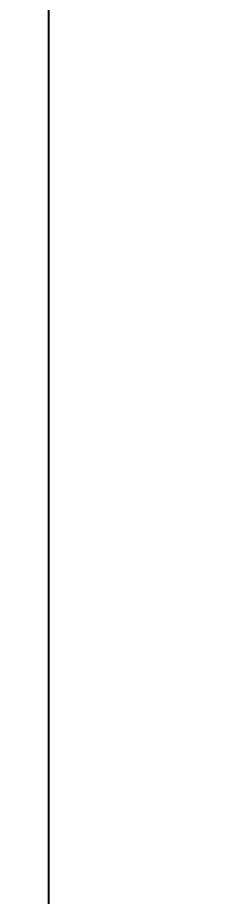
# Model space of a CAD drawing. Extents: x 8819 to 9239, y -18069 to -17475.
# Drawn here: x 9035.47 to 9039.08, y -17621.58 to -17605.29 of the extents above; entities that cross this region are included whole.
import ezdxf

# ---------------------------------------------------------------- set-up
doc = ezdxf.new("R2010")
doc.units = 0
doc.header["$MEASUREMENT"] = 0
doc.layers.get('DEFPOINTS').update_dxf_attribs({"linetype": 'CONTINUOUS'})
doc.layers.add('5', color=2, linetype='CONTINUOUS', lineweight=9)
doc.styles.get("Standard").update_dxf_attribs({"font": 'Gulim.ttf'})
doc.dimstyles.new('STANDARD$0', dxfattribs={"dimtxt": 3.5, "dimasz": 2.5, "dimexe": 0.7, "dimexo": 0.7, "dimgap": 0.5, "dimtad": 3, "dimdec": 4, "dimdsep": 46, "dimtxsty": 'Standard', "dimcen": 0, "dimclrd": 2, "dimclre": 2, "dimclrt": 4, "dimadec": 0, "dimazin": 0, "dimtp": 0.2, "dimtm": 0.1, "dimtfac": 0.5, "dimtdec": 4, "dimtmove": 1, "dimatfit": 3, "dimfxl": 0, "dimtolj": 1, "dimarcsym": 0})

# ---------------------------------------------------------------- blocks, each defined once
blk = doc.blocks.new('*D6')
at = {"layer": '5', "color": 2, "lineweight": -2}
for p, q in [((9038.38, -17597.053), (9035.347, -17597.053)), ((9036.047, -17741.303), (9036.047, -17602.053)), ((9038.38, -17746.303), (9035.347, -17746.303))]:
    blk.add_line(p, q, dxfattribs=at)
at = {"layer": '5', "color": 2}
for points in [[(9035.213, -17602.053), (9036.88, -17602.053), (9036.047, -17597.053)], [(9035.213, -17741.303), (9036.88, -17741.303), (9036.047, -17746.303)]]:
    blk.add_solid(points, dxfattribs=at)
at = {"layer": 'DEFPOINTS', "color": 0}
for p in [(9036.047, -17597.053), (9039.08, -17597.053), (9039.08, -17746.303)]:
    blk.add_point(p, dxfattribs=at)
at = {"layer": '5', "color": 4, "insert": (9030.277, -17682.343), "char_height": 5, "attachment_point": 5, "rotation": 90}
blk.add_mtext('\\A1;150~ 200', dxfattribs=at)

msp = doc.modelspace()

# ---------------------------------------------------------------- dimensions: what is measured, and where the dimension line sits
at = {"layer": '5'}
dim = msp.add_linear_dim(base=(9036.047, -17597.053), p1=(9039.08, -17746.303), p2=(9039.08, -17597.053), angle=90, text='150~ 200', dimstyle='STANDARD$0', override={"dimtxt": 5, "dimasz": 5, "dimdec": 1, "dimlfac": 1.333333, "dimzin": 9, "dimtdec": 1, "dimfxl": 1.25, "dimtfill": 1}, dxfattribs=at)
dim.commit()
dim.dimension.update_dxf_attribs({"geometry": '*D6', "text_midpoint": (9033.347, -17682.343), "dimtype": 160})

doc.saveas('drawing.dxf')
